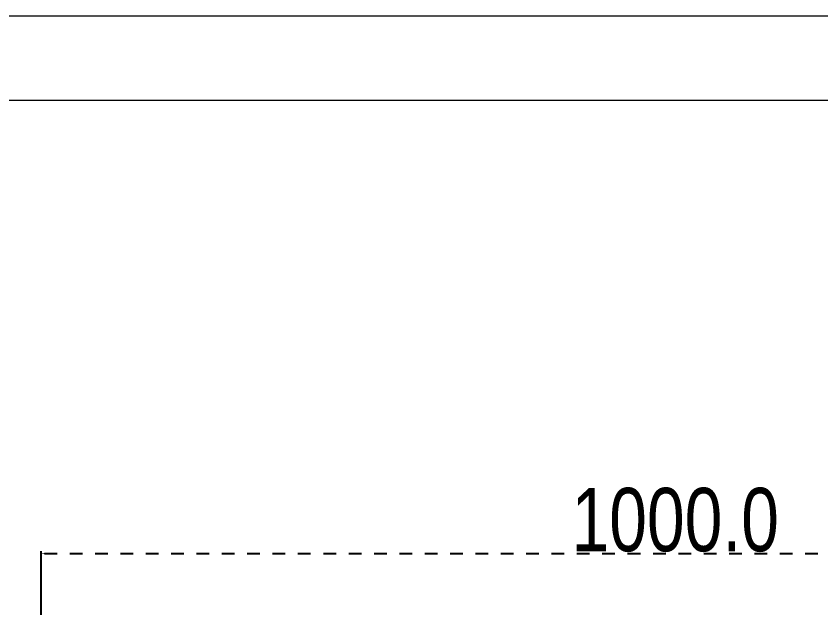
# Model space of a CAD drawing. Header units: millimetres. Extents: x 43457 to 72822, y 60284 to 123188.
# Drawn here: x 44167 to 44801, y 62618 to 63084 of the extents above; entities that cross this region are included whole.
import ezdxf

# ---------------------------------------------------------------- set-up
doc = ezdxf.new("R2010")
doc.units = ezdxf.units.MM
doc.header["$LTSCALE"] = 10
doc.header["$PDSIZE"] = -5
doc.linetypes.add('虚线', pattern=[2, 1, -1])
doc.layers.get('Defpoints').update_dxf_attribs({"lineweight": 18})
for name, color, linetype, lineweight in [('1轮廓实线层', 7, 'Continuous', 18), ('2细线层', 4, 'Continuous', 18), ('图框层', 7, 'Continuous', 18)]:
    doc.layers.add(name, color=color, linetype=linetype, lineweight=lineweight)
doc.styles.add('TH_GBDIM', font='', dxfattribs={"width": 0.8})
doc.styles.get('TH_GBDIM').set_extended_font_data('幼圆')
doc.dimstyles.new('TH_GBDIM', dxfattribs={"dimtxt": 3, "dimasz": 2.5, "dimexe": 2, "dimexo": 0, "dimgap": 1.5, "dimtad": 1, "dimdec": 1, "dimzin": 0, "dimdsep": 46, "dimtxsty": 'TH_GBDIM', "dimcen": 2.5, "dimdle": 5, "dimclrd": 4, "dimclre": 4, "dimclrt": 3, "dimadec": 0, "dimazin": 0, "dimtfac": 0.714286, "dimtdec": 1, "dimtmove": 0, "dimatfit": 3, "dimfxl": 1, "dimtolj": 1, "dimarcsym": 0})

# ---------------------------------------------------------------- blocks, each defined once
blk = doc.blocks.new('*D19')
at = {"layer": '1轮廓实线层', "color": 4, "linetype": 'Continuous', "lineweight": -2}
for p, q in [((44186.45, 62565.79), (44186.45, 62662.33)), ((45186.45, 62540.77), (45186.45, 62662.33))]:
    blk.add_line(p, q, dxfattribs=at)
at = {"layer": '1轮廓实线层', "color": 4, "linetype": '虚线', "lineweight": -2}
blk.add_line((44188.95, 62660.33), (45183.95, 62660.33), dxfattribs=at)
at = {"layer": '1轮廓实线层', "color": 4}
for points in [[(44188.95, 62660.75), (44188.95, 62659.92), (44186.45, 62660.33)], [(45183.95, 62660.75), (45183.95, 62659.92), (45186.45, 62660.33)]]:
    blk.add_solid(points, dxfattribs=at)
at = {"layer": 'Defpoints', "color": 0}
for p in [(45186.45, 62660.33), (44186.45, 62565.79), (45186.45, 62540.77)]:
    blk.add_point(p, dxfattribs=at)
at = {"layer": '1轮廓实线层', "color": 3, "insert": (44686.45, 62686.83), "char_height": 50, "attachment_point": 5, "style": 'TH_GBDIM'}
blk.add_mtext('\\A1;1000.0', dxfattribs=at)

msp = doc.modelspace()

# ---------------------------------------------------------------- linework, layer by layer
at = {"layer": '2细线层'}
msp.add_line((47417.05, 63084.45), (43457.05, 63084.45), dxfattribs=at)
at = {"layer": '图框层'}
msp.add_line((47350.39, 63017.78), (43623.72, 63017.78), dxfattribs=at)

# ---------------------------------------------------------------- dimensions: what is measured, and where the dimension line sits
at = {"layer": '1轮廓实线层', "color": 4}
dim = msp.add_linear_dim(base=(45186.45, 62660.33), p1=(44186.45, 62565.79), p2=(45186.45, 62540.77), dimstyle='TH_GBDIM', override={"dimtxt": 50, "dimarcsym": 1}, dxfattribs=at)
dim.commit()
dim.dimension.update_dxf_attribs({"geometry": '*D19', "text_midpoint": (44686.45, 62686.83)})

doc.saveas('drawing.dxf')
